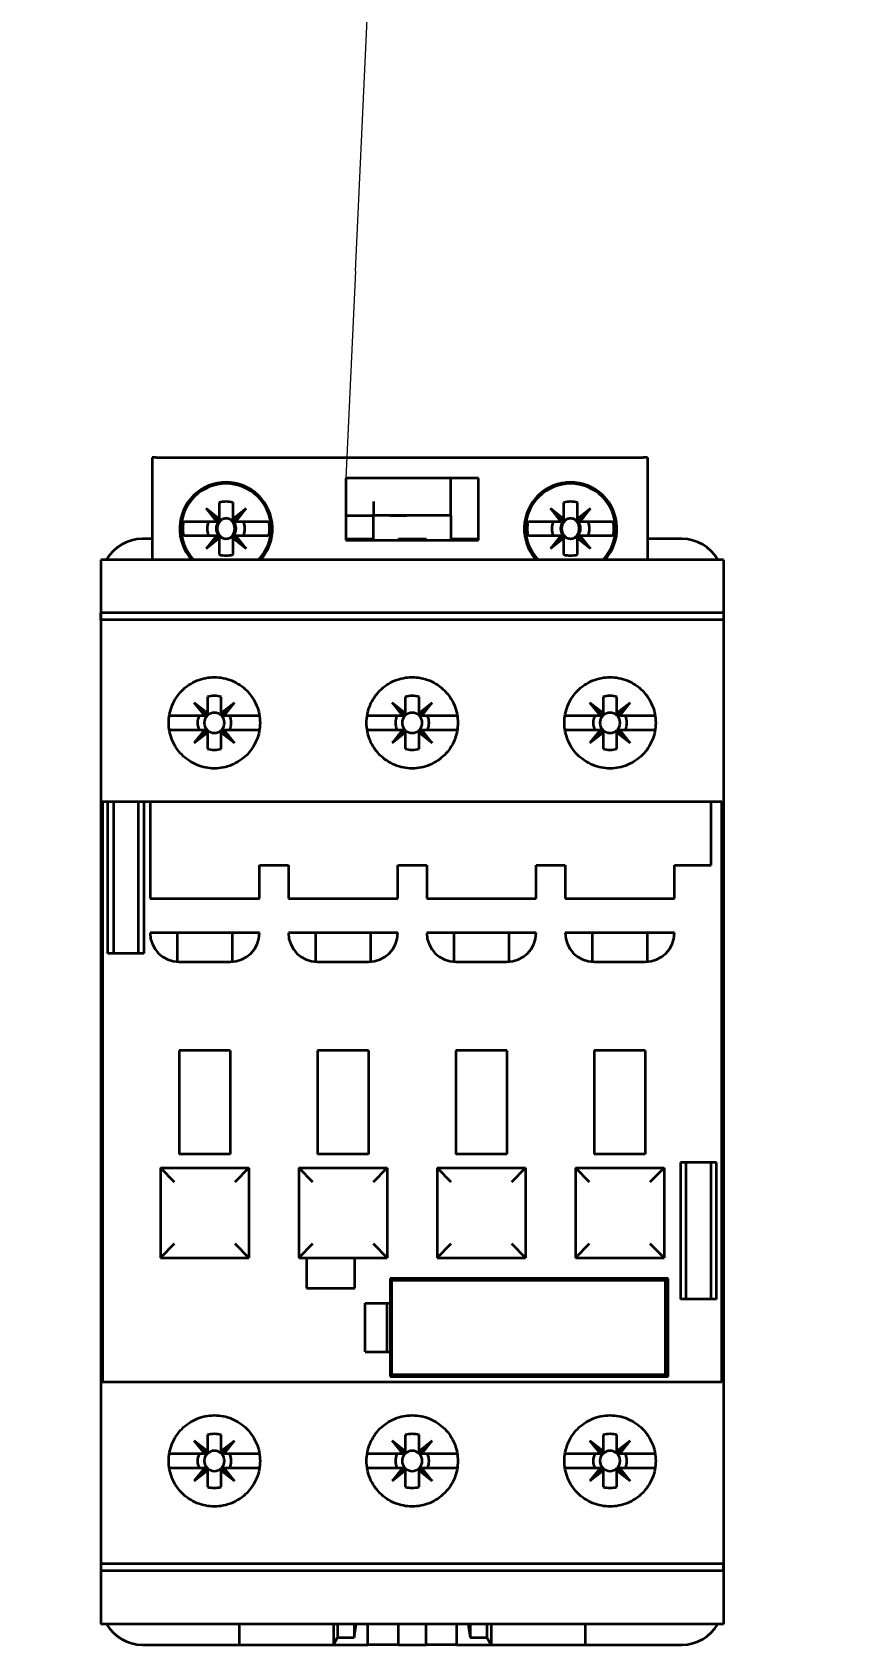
# Model space of a CAD drawing. Header units: millimetres. Extents: x 184 to 2238, y 135 to 1711.
# Drawn here: x 2029.2 to 2088.9, y 863 to 979.7 of the extents above; entities that cross this region are included whole.
import ezdxf

# ---------------------------------------------------------------- set-up
doc = ezdxf.new("R2010")
doc.units = ezdxf.units.MM
doc.header["$LTSCALE"] = 6
doc.layers.add('Видимый контур (ГОСТ)', color=7, linetype='Continuous', lineweight=35)
doc.layers.add('Обозначение (ГОСТ)', color=7, linetype='Continuous', lineweight=18)
doc.styles.add('Увеличенный текст (ГОСТ)', font='GOST_Common Italic.ttf')

# ---------------------------------------------------------------- blocks, each defined once
blk = doc.blocks.new('Номера позиций8')
at = {"layer": 'Обозначение (ГОСТ)'}
for q in [(342.651, 150.243), (342.159, 139.746)]:
    blk.add_line((342.276, 142.244), q, dxfattribs=at)
at = {"layer": 'Обозначение (ГОСТ)', "insert": (342.885, 155.243), "char_height": 4, "attachment_point": 5, "style": 'Увеличенный текст (ГОСТ)'}
blk.add_mtext('3KM', dxfattribs=at)

msp = doc.modelspace()

# ---------------------------------------------------------------- linework, layer by layer
at = {"layer": 'Видимый контур (ГОСТ)'}
for p, q in [((2038.192, 948.921), (2037.892, 948.921)), ((2037.892, 948.921), (2037.892, 941.521)), ((2038.192, 948.921), (2073.392, 948.921)), ((2073.692, 948.921), (2073.392, 948.921)), ((2073.692, 948.921), (2073.692, 941.521)), ((2051.892, 947.421), (2051.892, 942.921)), ((2061.492, 947.421), (2051.892, 947.421)), ((2059.492, 945.721), (2059.492, 947.421)), ((2061.492, 942.921), (2061.492, 947.421)), ((2042.742, 944.467), (2041.792, 945.221)), ((2042.742, 944.271), (2041.792, 945.221)), ((2041.792, 945.221), (2042.546, 944.271)), ((2042.742, 945.655), (2042.742, 944.467)), ((2043.742, 944.467), (2043.742, 945.655)), ((2043.742, 944.271), (2044.692, 945.221)), ((2044.692, 945.221), (2043.742, 944.467)), ((2043.939, 944.271), (2044.692, 945.221)), ((2053.892, 945.721), (2053.892, 944.721)), ((2059.492, 944.721), (2059.492, 945.721)), ((2067.642, 944.467), (2066.692, 945.221)), ((2067.642, 944.271), (2066.692, 945.221)), ((2066.692, 945.221), (2067.446, 944.271)), ((2067.642, 945.655), (2067.642, 944.467)), ((2068.642, 944.467), (2068.642, 945.655)), ((2068.642, 944.271), (2069.592, 945.221)), ((2069.592, 945.221), (2068.642, 944.467)), ((2068.839, 944.271), (2069.592, 945.221)), ((2040.439, 944.271), (2040.236, 944.271)), ((2042.546, 944.271), (2040.439, 944.271)), ((2042.742, 944.271), (2042.546, 944.271)), ((2042.742, 944.467), (2042.742, 944.271)), ((2043.742, 944.271), (2043.742, 944.467)), ((2043.939, 944.271), (2043.742, 944.271)), ((2046.046, 944.271), (2043.939, 944.271)), ((2046.248, 944.271), (2046.046, 944.271)), ((2051.892, 944.721), (2053.892, 944.721)), ((2053.892, 942.921), (2053.892, 944.721)), ((2059.492, 944.721), (2053.892, 944.721)), ((2059.492, 944.721), (2059.492, 942.921)), ((2065.339, 944.271), (2065.136, 944.271)), ((2067.446, 944.271), (2065.339, 944.271)), ((2067.642, 944.271), (2067.446, 944.271)), ((2067.642, 944.467), (2067.642, 944.271)), ((2068.642, 944.271), (2068.642, 944.467)), ((2068.839, 944.271), (2068.642, 944.271)), ((2070.946, 944.271), (2068.839, 944.271)), ((2071.148, 944.271), (2070.946, 944.271)), ((2037.892, 943.021), (2037.195, 943.021)), ((2040.236, 943.271), (2040.439, 943.271)), ((2040.439, 943.271), (2042.546, 943.271)), ((2042.742, 943.271), (2041.792, 942.321)), ((2042.546, 943.271), (2041.792, 942.321)), ((2041.792, 942.321), (2042.742, 943.074)), ((2042.546, 943.271), (2042.742, 943.271)), ((2042.742, 943.271), (2042.742, 943.074)), ((2042.742, 943.074), (2042.742, 941.886)), ((2043.742, 943.271), (2044.692, 942.321)), ((2043.742, 943.074), (2043.742, 943.271)), ((2043.742, 943.271), (2043.939, 943.271)), ((2043.742, 943.074), (2044.692, 942.321)), ((2043.742, 941.886), (2043.742, 943.074)), ((2044.692, 942.321), (2043.939, 943.271)), ((2043.939, 943.271), (2046.046, 943.271)), ((2046.046, 943.271), (2046.248, 943.271)), ((2051.892, 943.021), (2053.495, 943.021)), ((2051.892, 942.921), (2061.492, 942.921)), ((2053.495, 942.921), (2053.495, 943.021)), ((2053.495, 943.021), (2053.892, 943.021)), ((2055.695, 942.921), (2055.695, 943.021)), ((2055.695, 943.021), (2057.695, 943.021)), ((2057.695, 942.921), (2057.695, 943.021)), ((2059.492, 943.021), (2059.895, 943.021)), ((2059.895, 943.021), (2061.492, 943.021)), ((2059.895, 943.021), (2059.895, 942.921)), ((2065.136, 943.271), (2065.339, 943.271)), ((2065.339, 943.271), (2067.446, 943.271)), ((2067.642, 943.271), (2066.692, 942.321)), ((2067.446, 943.271), (2066.692, 942.321)), ((2066.692, 942.321), (2067.642, 943.074)), ((2067.446, 943.271), (2067.642, 943.271)), ((2067.642, 943.271), (2067.642, 943.074)), ((2067.642, 943.074), (2067.642, 941.886)), ((2068.642, 943.271), (2069.592, 942.321)), ((2068.642, 943.074), (2068.642, 943.271)), ((2068.642, 943.271), (2068.839, 943.271)), ((2068.642, 943.074), (2069.592, 942.321)), ((2068.642, 941.886), (2068.642, 943.074)), ((2069.592, 942.321), (2068.839, 943.271)), ((2068.839, 943.271), (2070.946, 943.271)), ((2070.946, 943.271), (2071.148, 943.271)), ((2076.195, 943.021), (2073.692, 943.021)), ((2034.427, 941.521), (2034.195, 941.521)), ((2034.195, 941.521), (2034.195, 864.521)), ((2078.964, 941.521), (2034.427, 941.521)), ((2079.195, 941.521), (2078.964, 941.521)), ((2079.195, 941.521), (2079.195, 864.521)), ((2034.427, 937.671), (2034.195, 937.671)), ((2034.195, 937.171), (2034.195, 937.671)), ((2034.427, 937.171), (2034.195, 937.171)), ((2078.964, 937.671), (2034.427, 937.671)), ((2078.964, 937.171), (2034.427, 937.171)), ((2079.195, 937.671), (2078.964, 937.671)), ((2079.195, 937.171), (2078.964, 937.171)), ((2079.195, 937.671), (2079.195, 937.171)), ((2041.895, 930.417), (2040.945, 931.171)), ((2041.895, 930.221), (2040.945, 931.171)), ((2040.945, 931.171), (2041.699, 930.221)), ((2041.895, 931.605), (2041.895, 930.417)), ((2042.895, 930.417), (2042.895, 931.605)), ((2042.895, 930.221), (2043.845, 931.171)), ((2043.845, 931.171), (2042.895, 930.417)), ((2043.092, 930.221), (2043.845, 931.171)), ((2056.195, 930.417), (2055.245, 931.171)), ((2056.195, 930.221), (2055.245, 931.171)), ((2055.245, 931.171), (2055.999, 930.221)), ((2056.195, 931.605), (2056.195, 930.417)), ((2057.195, 930.417), (2057.195, 931.605)), ((2057.195, 930.221), (2058.145, 931.171)), ((2058.145, 931.171), (2057.195, 930.417)), ((2057.392, 930.221), (2058.145, 931.171)), ((2070.495, 930.417), (2069.545, 931.171)), ((2070.495, 930.221), (2069.545, 931.171)), ((2069.545, 931.171), (2070.299, 930.221)), ((2070.495, 931.605), (2070.495, 930.417)), ((2071.495, 930.417), (2071.495, 931.605)), ((2071.495, 930.221), (2072.445, 931.171)), ((2072.445, 931.171), (2071.495, 930.417)), ((2071.692, 930.221), (2072.445, 931.171)), ((2039.133, 930.221), (2039.217, 930.221)), ((2039.52, 930.221), (2039.217, 930.221)), ((2041.699, 930.221), (2039.52, 930.221)), ((2041.895, 930.221), (2041.699, 930.221)), ((2041.895, 930.417), (2041.895, 930.221)), ((2042.895, 930.221), (2042.895, 930.417)), ((2043.092, 930.221), (2042.895, 930.221)), ((2045.271, 930.221), (2043.092, 930.221)), ((2045.574, 930.221), (2045.271, 930.221)), ((2045.574, 930.221), (2045.657, 930.221)), ((2053.433, 930.221), (2053.517, 930.221)), ((2053.82, 930.221), (2053.517, 930.221)), ((2055.999, 930.221), (2053.82, 930.221)), ((2056.195, 930.221), (2055.999, 930.221)), ((2056.195, 930.417), (2056.195, 930.221)), ((2057.195, 930.221), (2057.195, 930.417)), ((2057.392, 930.221), (2057.195, 930.221)), ((2059.571, 930.221), (2057.392, 930.221)), ((2059.874, 930.221), (2059.571, 930.221)), ((2059.874, 930.221), (2059.957, 930.221)), ((2067.733, 930.221), (2067.817, 930.221)), ((2068.12, 930.221), (2067.817, 930.221)), ((2070.299, 930.221), (2068.12, 930.221)), ((2070.495, 930.221), (2070.299, 930.221)), ((2070.495, 930.417), (2070.495, 930.221)), ((2071.495, 930.221), (2071.495, 930.417)), ((2071.692, 930.221), (2071.495, 930.221)), ((2073.871, 930.221), (2071.692, 930.221)), ((2074.174, 930.221), (2073.871, 930.221)), ((2074.174, 930.221), (2074.257, 930.221)), ((2039.217, 929.221), (2039.133, 929.221)), ((2039.217, 929.221), (2039.52, 929.221)), ((2039.52, 929.221), (2041.699, 929.221)), ((2041.895, 929.221), (2040.945, 928.271)), ((2041.699, 929.221), (2040.945, 928.271)), ((2040.945, 928.271), (2041.895, 929.024)), ((2041.699, 929.221), (2041.895, 929.221)), ((2041.895, 929.221), (2041.895, 929.024)), ((2041.895, 929.024), (2041.895, 927.836)), ((2042.895, 929.221), (2043.092, 929.221)), ((2042.895, 929.024), (2042.895, 929.221)), ((2042.895, 929.221), (2043.845, 928.271)), ((2042.895, 927.836), (2042.895, 929.024)), ((2042.895, 929.024), (2043.845, 928.271)), ((2043.092, 929.221), (2045.271, 929.221)), ((2043.845, 928.271), (2043.092, 929.221)), ((2045.271, 929.221), (2045.574, 929.221)), ((2045.657, 929.221), (2045.574, 929.221)), ((2053.517, 929.221), (2053.433, 929.221)), ((2053.517, 929.221), (2053.82, 929.221)), ((2053.82, 929.221), (2055.999, 929.221)), ((2056.195, 929.221), (2055.245, 928.271)), ((2055.999, 929.221), (2055.245, 928.271)), ((2055.245, 928.271), (2056.195, 929.024)), ((2055.999, 929.221), (2056.195, 929.221)), ((2056.195, 929.221), (2056.195, 929.024)), ((2056.195, 929.024), (2056.195, 927.836)), ((2057.195, 929.221), (2057.392, 929.221)), ((2057.195, 929.024), (2057.195, 929.221)), ((2057.195, 929.221), (2058.145, 928.271)), ((2057.195, 927.836), (2057.195, 929.024)), ((2057.195, 929.024), (2058.145, 928.271)), ((2057.392, 929.221), (2059.571, 929.221)), ((2058.145, 928.271), (2057.392, 929.221)), ((2059.571, 929.221), (2059.874, 929.221)), ((2059.957, 929.221), (2059.874, 929.221)), ((2067.817, 929.221), (2067.733, 929.221)), ((2067.817, 929.221), (2068.12, 929.221)), ((2068.12, 929.221), (2070.299, 929.221)), ((2070.495, 929.221), (2069.545, 928.271)), ((2070.299, 929.221), (2069.545, 928.271)), ((2069.545, 928.271), (2070.495, 929.024)), ((2070.299, 929.221), (2070.495, 929.221)), ((2070.495, 929.221), (2070.495, 929.024)), ((2070.495, 929.024), (2070.495, 927.836)), ((2071.495, 929.221), (2071.692, 929.221)), ((2071.495, 929.024), (2071.495, 929.221)), ((2071.495, 929.221), (2072.445, 928.271)), ((2071.495, 927.836), (2071.495, 929.024)), ((2071.495, 929.024), (2072.445, 928.271)), ((2071.692, 929.221), (2073.871, 929.221)), ((2072.445, 928.271), (2071.692, 929.221)), ((2073.871, 929.221), (2074.174, 929.221)), ((2074.257, 929.221), (2074.174, 929.221)), ((2034.316, 924.021), (2034.427, 924.021)), ((2034.316, 924.021), (2034.316, 882.021)), ((2034.427, 924.021), (2078.964, 924.021)), ((2034.695, 913.021), (2034.695, 924.021)), ((2035.095, 924.021), (2035.095, 913.021)), ((2036.895, 924.021), (2036.895, 913.021)), ((2037.296, 924.021), (2037.296, 913.021)), ((2037.745, 924.021), (2037.745, 917.021)), ((2078.295, 919.421), (2078.295, 924.021)), ((2078.964, 924.021), (2079.074, 924.021)), ((2079.074, 882.021), (2079.074, 924.021)), ((2045.645, 919.421), (2047.745, 919.421)), ((2045.645, 917.021), (2045.645, 919.421)), ((2047.745, 919.421), (2047.745, 917.021)), ((2055.645, 919.421), (2057.745, 919.421)), ((2055.645, 917.021), (2055.645, 919.421)), ((2057.745, 919.421), (2057.745, 917.021)), ((2065.645, 919.421), (2067.745, 919.421)), ((2065.645, 917.021), (2065.645, 919.421)), ((2067.745, 919.421), (2067.745, 917.021)), ((2075.645, 919.421), (2078.295, 919.421)), ((2075.645, 917.021), (2075.645, 919.421)), ((2037.745, 917.021), (2045.645, 917.021)), ((2047.745, 917.021), (2055.645, 917.021)), ((2057.745, 917.021), (2065.645, 917.021)), ((2067.745, 917.021), (2075.645, 917.021)), ((2045.645, 914.521), (2037.745, 914.521)), ((2039.695, 914.521), (2039.695, 912.426)), ((2043.695, 912.426), (2043.695, 914.521)), ((2055.645, 914.521), (2047.745, 914.521)), ((2049.695, 914.521), (2049.695, 912.426)), ((2053.695, 912.426), (2053.695, 914.521)), ((2065.645, 914.521), (2057.745, 914.521)), ((2059.695, 914.521), (2059.695, 912.426)), ((2063.695, 912.426), (2063.695, 914.521)), ((2075.645, 914.521), (2067.745, 914.521)), ((2069.695, 914.521), (2069.695, 912.426)), ((2073.695, 912.426), (2073.695, 914.521)), ((2037.296, 913.021), (2034.695, 913.021)), ((2039.845, 912.421), (2043.545, 912.421)), ((2049.845, 912.421), (2053.545, 912.421)), ((2059.845, 912.421), (2063.545, 912.421)), ((2069.845, 912.421), (2073.545, 912.421)), ((2043.545, 906.021), (2039.845, 906.021)), ((2039.845, 906.021), (2039.845, 898.521)), ((2043.545, 906.021), (2043.545, 898.521)), ((2053.545, 906.021), (2049.845, 906.021)), ((2049.845, 906.021), (2049.845, 898.521)), ((2053.545, 906.021), (2053.545, 898.521)), ((2063.545, 906.021), (2059.845, 906.021)), ((2059.845, 906.021), (2059.845, 898.521)), ((2063.545, 906.021), (2063.545, 898.521)), ((2073.545, 906.021), (2069.845, 906.021)), ((2069.845, 906.021), (2069.845, 898.521)), ((2073.545, 906.021), (2073.545, 898.521)), ((2043.545, 898.521), (2039.845, 898.521)), ((2053.545, 898.521), (2049.845, 898.521)), ((2063.545, 898.521), (2059.845, 898.521)), ((2073.545, 898.521), (2069.845, 898.521)), ((2038.495, 897.521), (2044.895, 897.521)), ((2038.495, 897.521), (2039.495, 896.521)), ((2038.495, 897.521), (2038.495, 891.021)), ((2043.895, 896.521), (2044.895, 897.521)), ((2044.895, 897.521), (2044.895, 891.021)), ((2048.495, 897.521), (2049.495, 896.521)), ((2048.495, 897.521), (2048.495, 891.021)), ((2048.495, 897.521), (2054.895, 897.521)), ((2053.895, 896.521), (2054.895, 897.521)), ((2054.895, 897.521), (2054.895, 891.021)), ((2058.495, 897.521), (2059.495, 896.521)), ((2058.495, 897.521), (2058.495, 891.021)), ((2058.495, 897.521), (2064.895, 897.521)), ((2063.895, 896.521), (2064.895, 897.521)), ((2064.895, 897.521), (2064.895, 891.021)), ((2068.495, 897.521), (2069.495, 896.521)), ((2068.495, 897.521), (2068.495, 891.021)), ((2068.495, 897.521), (2074.895, 897.521)), ((2073.895, 896.521), (2074.895, 897.521)), ((2074.895, 897.521), (2074.895, 891.021)), ((2076.095, 897.921), (2076.095, 888.021)), ((2078.696, 897.921), (2076.095, 897.921)), ((2076.495, 888.021), (2076.495, 897.921)), ((2078.295, 888.021), (2078.295, 897.921)), ((2078.696, 888.021), (2078.696, 897.921)), ((2039.495, 892.021), (2038.495, 891.021)), ((2044.895, 891.021), (2043.895, 892.021)), ((2049.495, 892.021), (2048.495, 891.021)), ((2054.895, 891.021), (2053.895, 892.021)), ((2059.495, 892.021), (2058.495, 891.021)), ((2064.895, 891.021), (2063.895, 892.021)), ((2069.495, 892.021), (2068.495, 891.021)), ((2074.895, 891.021), (2073.895, 892.021)), ((2038.495, 891.021), (2044.895, 891.021)), ((2048.495, 891.021), (2054.895, 891.021)), ((2049.045, 891.021), (2049.045, 888.821)), ((2052.545, 888.821), (2052.545, 891.021)), ((2058.495, 891.021), (2064.895, 891.021)), ((2068.495, 891.021), (2074.895, 891.021)), ((2055.095, 889.521), (2055.095, 887.721)), ((2075.195, 889.521), (2055.095, 889.521)), ((2055.145, 889.421), (2055.095, 889.371)), ((2055.195, 889.471), (2055.145, 889.421)), ((2055.195, 889.371), (2055.145, 889.421)), ((2074.995, 889.471), (2055.195, 889.471)), ((2074.995, 889.371), (2055.195, 889.371)), ((2055.195, 889.371), (2055.195, 882.571)), ((2075.045, 889.421), (2074.995, 889.471)), ((2074.995, 889.371), (2075.045, 889.421)), ((2074.995, 882.571), (2074.995, 889.371)), ((2075.095, 889.371), (2075.045, 889.421)), ((2075.095, 882.571), (2075.095, 889.371)), ((2075.195, 882.421), (2075.195, 889.521)), ((2049.045, 888.821), (2052.545, 888.821)), ((2078.696, 888.021), (2076.095, 888.021)), ((2053.295, 884.221), (2053.295, 887.721)), ((2053.295, 887.721), (2055.095, 887.721)), ((2054.895, 884.221), (2054.895, 887.721)), ((2055.095, 887.721), (2055.095, 884.221)), ((2053.295, 884.221), (2055.095, 884.221)), ((2055.095, 884.221), (2055.095, 882.421)), ((2034.427, 882.021), (2034.316, 882.021)), ((2078.964, 882.021), (2034.427, 882.021)), ((2055.095, 882.571), (2055.145, 882.521)), ((2055.095, 882.421), (2075.195, 882.421)), ((2055.195, 882.571), (2055.145, 882.521)), ((2055.145, 882.521), (2055.195, 882.471)), ((2055.195, 882.571), (2074.995, 882.571)), ((2055.195, 882.471), (2074.995, 882.471)), ((2074.995, 882.571), (2075.045, 882.521)), ((2074.995, 882.471), (2075.045, 882.521)), ((2075.045, 882.521), (2075.095, 882.571)), ((2079.074, 882.021), (2078.964, 882.021)), ((2041.895, 877.017), (2040.945, 877.771)), ((2041.895, 876.821), (2040.945, 877.771)), ((2040.945, 877.771), (2041.699, 876.821)), ((2041.895, 878.205), (2041.895, 877.017)), ((2042.895, 877.017), (2042.895, 878.205)), ((2042.895, 876.821), (2043.845, 877.771)), ((2043.845, 877.771), (2042.895, 877.017)), ((2043.092, 876.821), (2043.845, 877.771)), ((2056.195, 877.017), (2055.245, 877.771)), ((2056.195, 876.821), (2055.245, 877.771)), ((2055.245, 877.771), (2055.999, 876.821)), ((2056.195, 878.205), (2056.195, 877.017)), ((2057.195, 877.017), (2057.195, 878.205)), ((2057.195, 876.821), (2058.145, 877.771)), ((2058.145, 877.771), (2057.195, 877.017)), ((2057.392, 876.821), (2058.145, 877.771)), ((2070.495, 877.017), (2069.545, 877.771)), ((2070.495, 876.821), (2069.545, 877.771)), ((2069.545, 877.771), (2070.299, 876.821)), ((2070.495, 878.205), (2070.495, 877.017)), ((2071.495, 877.017), (2071.495, 878.205)), ((2071.495, 876.821), (2072.445, 877.771)), ((2072.445, 877.771), (2071.495, 877.017)), ((2071.692, 876.821), (2072.445, 877.771)), ((2039.133, 876.821), (2039.217, 876.821)), ((2039.52, 876.821), (2039.217, 876.821)), ((2041.699, 876.821), (2039.52, 876.821)), ((2041.895, 876.821), (2041.699, 876.821)), ((2041.895, 877.017), (2041.895, 876.821)), ((2042.895, 876.821), (2042.895, 877.017)), ((2043.092, 876.821), (2042.895, 876.821)), ((2045.271, 876.821), (2043.092, 876.821)), ((2045.574, 876.821), (2045.271, 876.821)), ((2045.574, 876.821), (2045.657, 876.821)), ((2053.433, 876.821), (2053.517, 876.821)), ((2053.82, 876.821), (2053.517, 876.821)), ((2055.999, 876.821), (2053.82, 876.821)), ((2056.195, 876.821), (2055.999, 876.821)), ((2056.195, 877.017), (2056.195, 876.821)), ((2057.195, 876.821), (2057.195, 877.017)), ((2057.392, 876.821), (2057.195, 876.821)), ((2059.571, 876.821), (2057.392, 876.821)), ((2059.874, 876.821), (2059.571, 876.821)), ((2059.874, 876.821), (2059.957, 876.821)), ((2067.733, 876.821), (2067.817, 876.821)), ((2068.12, 876.821), (2067.817, 876.821)), ((2070.299, 876.821), (2068.12, 876.821)), ((2070.495, 876.821), (2070.299, 876.821)), ((2070.495, 877.017), (2070.495, 876.821)), ((2071.495, 876.821), (2071.495, 877.017)), ((2071.692, 876.821), (2071.495, 876.821)), ((2073.871, 876.821), (2071.692, 876.821)), ((2074.174, 876.821), (2073.871, 876.821)), ((2074.174, 876.821), (2074.257, 876.821)), ((2039.217, 875.821), (2039.133, 875.821)), ((2039.217, 875.821), (2039.52, 875.821)), ((2039.52, 875.821), (2041.699, 875.821)), ((2041.895, 875.821), (2040.945, 874.871)), ((2041.699, 875.821), (2040.945, 874.871)), ((2040.945, 874.871), (2041.895, 875.624)), ((2041.699, 875.821), (2041.895, 875.821)), ((2041.895, 875.821), (2041.895, 875.624)), ((2041.895, 875.624), (2041.895, 874.436)), ((2042.895, 875.821), (2043.092, 875.821)), ((2042.895, 875.624), (2042.895, 875.821)), ((2042.895, 875.821), (2043.845, 874.871)), ((2042.895, 874.436), (2042.895, 875.624)), ((2042.895, 875.624), (2043.845, 874.871)), ((2043.092, 875.821), (2045.271, 875.821)), ((2043.845, 874.871), (2043.092, 875.821)), ((2045.271, 875.821), (2045.574, 875.821)), ((2045.657, 875.821), (2045.574, 875.821)), ((2053.517, 875.821), (2053.433, 875.821)), ((2053.517, 875.821), (2053.82, 875.821)), ((2053.82, 875.821), (2055.999, 875.821)), ((2056.195, 875.821), (2055.245, 874.871)), ((2055.999, 875.821), (2055.245, 874.871)), ((2055.245, 874.871), (2056.195, 875.624)), ((2055.999, 875.821), (2056.195, 875.821)), ((2056.195, 875.821), (2056.195, 875.624)), ((2056.195, 875.624), (2056.195, 874.436)), ((2057.195, 875.821), (2057.392, 875.821)), ((2057.195, 875.624), (2057.195, 875.821)), ((2057.195, 875.821), (2058.145, 874.871)), ((2057.195, 874.436), (2057.195, 875.624)), ((2057.195, 875.624), (2058.145, 874.871)), ((2057.392, 875.821), (2059.571, 875.821)), ((2058.145, 874.871), (2057.392, 875.821)), ((2059.571, 875.821), (2059.874, 875.821)), ((2059.957, 875.821), (2059.874, 875.821)), ((2067.817, 875.821), (2067.733, 875.821)), ((2067.817, 875.821), (2068.12, 875.821)), ((2068.12, 875.821), (2070.299, 875.821)), ((2070.495, 875.821), (2069.545, 874.871)), ((2070.299, 875.821), (2069.545, 874.871)), ((2069.545, 874.871), (2070.495, 875.624)), ((2070.299, 875.821), (2070.495, 875.821)), ((2070.495, 875.821), (2070.495, 875.624)), ((2070.495, 875.624), (2070.495, 874.436)), ((2071.495, 875.821), (2071.692, 875.821)), ((2071.495, 875.624), (2071.495, 875.821)), ((2071.495, 875.821), (2072.445, 874.871)), ((2071.495, 874.436), (2071.495, 875.624)), ((2071.495, 875.624), (2072.445, 874.871)), ((2071.692, 875.821), (2073.871, 875.821)), ((2072.445, 874.871), (2071.692, 875.821)), ((2073.871, 875.821), (2074.174, 875.821)), ((2074.257, 875.821), (2074.174, 875.821)), ((2034.427, 868.871), (2034.195, 868.871)), ((2034.195, 868.871), (2034.195, 868.371)), ((2034.427, 868.371), (2034.195, 868.371)), ((2078.964, 868.871), (2034.427, 868.871)), ((2078.964, 868.371), (2034.427, 868.371)), ((2079.195, 868.871), (2078.964, 868.871)), ((2079.195, 868.371), (2078.964, 868.371)), ((2079.195, 868.371), (2079.195, 868.871)), ((2034.427, 864.521), (2034.195, 864.521)), ((2078.964, 864.521), (2034.427, 864.521)), ((2044.195, 864.521), (2044.195, 863.021)), ((2050.995, 864.521), (2050.995, 863.021)), ((2051.295, 864.521), (2051.295, 863.54)), ((2052.495, 864.521), (2052.495, 863.54)), ((2052.495, 863.54), (2052.647, 864.521)), ((2053.495, 863.021), (2053.495, 864.521)), ((2055.695, 863.021), (2055.695, 864.521)), ((2057.695, 863.021), (2057.695, 864.521)), ((2059.895, 864.521), (2059.895, 863.021)), ((2060.744, 864.521), (2060.895, 863.54)), ((2060.895, 864.521), (2060.895, 863.54)), ((2062.095, 864.521), (2062.095, 863.54)), ((2062.395, 864.521), (2062.395, 863.021)), ((2069.195, 864.521), (2069.195, 863.021)), ((2079.195, 864.521), (2078.964, 864.521)), ((2050.995, 863.021), (2051.295, 863.54)), ((2051.295, 863.54), (2052.495, 863.54)), ((2060.895, 863.54), (2062.095, 863.54)), ((2062.095, 863.54), (2062.395, 863.021)), ((2037.195, 863.021), (2044.195, 863.021)), ((2044.195, 863.021), (2050.995, 863.021)), ((2050.995, 863.021), (2053.495, 863.021)), ((2055.695, 863.021), (2053.495, 863.021)), ((2055.695, 863.021), (2057.695, 863.021)), ((2059.895, 863.021), (2057.695, 863.021)), ((2059.895, 863.021), (2062.395, 863.021)), ((2062.395, 863.021), (2069.195, 863.021)), ((2069.195, 863.021), (2076.195, 863.021))]:
    msp.add_line(p, q, dxfattribs=at)
for centre, radius, start, end in [((2043.242, 943.771), 3.35, 317.80609, 222.19391), ((2043.242, 943.771), 3.25, 316.18694, 223.81306), ((2068.142, 943.771), 3.35, 317.80609, 222.19391), ((2068.142, 943.771), 3.25, 316.18694, 223.81306), ((2043.242, 943.771), 1.95, 75.14283, 104.85717), ((2068.142, 943.771), 1.95, 75.14283, 104.85717), ((2043.242, 943.771), 3.136, 170.82646, 189.17354), ((2043.242, 943.771), 1.365, 158.50776, 201.49224), ((2043.242, 943.771), 0.723, 136.25347, 223.74653), ((2043.242, 943.771), 0.723, 113.69389, 133.74653), ((2043.242, 943.771), 0.723, 46.25347, 66.30611), ((2043.242, 943.771), 0.723, 316.25347, 43.74653), ((2043.242, 943.771), 1.365, 338.50776, 21.49224), ((2043.242, 943.771), 3.136, 350.82646, 9.17354), ((2068.142, 943.771), 3.136, 170.82646, 189.17354), ((2068.142, 943.771), 1.365, 158.50776, 201.49224), ((2068.142, 943.771), 0.723, 136.25347, 223.74653), ((2068.142, 943.771), 0.723, 113.69389, 133.74653), ((2068.142, 943.771), 0.723, 46.25347, 66.30611), ((2068.142, 943.771), 0.723, 316.25347, 43.74653), ((2068.142, 943.771), 1.365, 338.50776, 21.49224), ((2068.142, 943.771), 3.136, 350.82646, 9.17354), ((2037.195, 940.021), 3, 90, 150), ((2043.242, 943.771), 0.723, 226.25347, 246.30611), ((2043.242, 943.771), 0.723, 293.69389, 313.74653), ((2068.142, 943.771), 0.723, 226.25347, 246.30611), ((2068.142, 943.771), 0.723, 293.69389, 313.74653), ((2076.195, 940.021), 3, 30, 90), ((2043.242, 943.771), 1.95, 255.14283, 284.85717), ((2068.142, 943.771), 1.95, 255.14283, 284.85717), ((2042.395, 929.721), 1.95, 75.14283, 104.85717), ((2056.695, 929.721), 1.95, 75.14283, 104.85717), ((2070.995, 929.721), 1.95, 75.14283, 104.85717), ((2042.395, 929.721), 1.218, 155.77168, 204.22832), ((2042.395, 929.721), 0.731, 136.81904, 223.18096), ((2042.395, 929.721), 0.731, 46.81904, 133.18096), ((2042.395, 929.721), 0.731, 316.81904, 43.18096), ((2042.395, 929.721), 1.218, 335.77168, 24.22832), ((2056.695, 929.721), 1.218, 155.77168, 204.22832), ((2056.695, 929.721), 0.731, 136.81904, 223.18096), ((2056.695, 929.721), 0.731, 46.81904, 133.18096), ((2056.695, 929.721), 0.731, 316.81904, 43.18096), ((2056.695, 929.721), 1.218, 335.77168, 24.22832), ((2070.995, 929.721), 1.218, 155.77168, 204.22832), ((2070.995, 929.721), 0.731, 136.81904, 223.18096), ((2070.995, 929.721), 0.731, 46.81904, 133.18096), ((2070.995, 929.721), 0.731, 316.81904, 43.18096), ((2070.995, 929.721), 1.218, 335.77168, 24.22832), ((2042.395, 929.721), 0.731, 226.81904, 313.18096), ((2056.695, 929.721), 0.731, 226.81904, 313.18096), ((2070.995, 929.721), 0.731, 226.81904, 313.18096), ((2042.395, 929.721), 1.95, 255.14283, 284.85717), ((2056.695, 929.721), 1.95, 255.14283, 284.85717), ((2070.995, 929.721), 1.95, 255.14283, 284.85717), ((2039.845, 914.521), 2.1, 180, 270), ((2043.545, 914.521), 2.1, 270, 0), ((2049.845, 914.521), 2.1, 180, 270), ((2053.545, 914.521), 2.1, 270, 0), ((2059.845, 914.521), 2.1, 180, 270), ((2063.545, 914.521), 2.1, 270, 0), ((2069.845, 914.521), 2.1, 180, 270), ((2073.545, 914.521), 2.1, 270, 0), ((2042.395, 876.321), 1.95, 75.14283, 104.85717), ((2056.695, 876.321), 1.95, 75.14283, 104.85717), ((2070.995, 876.321), 1.95, 75.14283, 104.85717), ((2042.395, 876.321), 1.218, 155.77168, 204.22832), ((2042.395, 876.321), 0.731, 136.81904, 223.18096), ((2042.395, 876.321), 0.731, 46.81904, 133.18096), ((2042.395, 876.321), 0.731, 316.81904, 43.18096), ((2042.395, 876.321), 1.218, 335.77168, 24.22832), ((2056.695, 876.321), 1.218, 155.77168, 204.22832), ((2056.695, 876.321), 0.731, 136.81904, 223.18096), ((2056.695, 876.321), 0.731, 46.81904, 133.18096), ((2056.695, 876.321), 0.731, 316.81904, 43.18096), ((2056.695, 876.321), 1.218, 335.77168, 24.22832), ((2070.995, 876.321), 1.218, 155.77168, 204.22832), ((2070.995, 876.321), 0.731, 136.81904, 223.18096), ((2070.995, 876.321), 0.731, 46.81904, 133.18096), ((2070.995, 876.321), 0.731, 316.81904, 43.18096), ((2070.995, 876.321), 1.218, 335.77168, 24.22832), ((2042.395, 876.321), 0.731, 226.81904, 313.18096), ((2056.695, 876.321), 0.731, 226.81904, 313.18096), ((2070.995, 876.321), 0.731, 226.81904, 313.18096), ((2042.395, 876.321), 1.95, 255.14283, 284.85717), ((2056.695, 876.321), 1.95, 255.14283, 284.85717), ((2070.995, 876.321), 1.95, 255.14283, 284.85717), ((2037.195, 866.021), 3, 210, 270), ((2076.195, 866.021), 3, 270, 330)]:
    msp.add_arc(centre, radius, start, end, dxfattribs=at)
for points, weights in [([(2040.146, 944.271), (2040.192, 944.271), (2040.236, 944.271)], [1.00101087624, 1.00101553603, 1.00080718709]), ([(2046.248, 944.271), (2046.293, 944.271), (2046.338, 944.271)], [1.00080727101, 1.00101560664, 1.00101093353]), ([(2065.046, 944.271), (2065.092, 944.271), (2065.136, 944.271)], [1.00101087626, 1.00101553605, 1.0008071871]), ([(2071.148, 944.271), (2071.193, 944.271), (2071.238, 944.271)], [1.00080727101, 1.00101560664, 1.00101093353]), ([(2040.236, 943.271), (2040.192, 943.271), (2040.146, 943.271)], [1.00080730621, 1.00101563632, 1.00101095766]), ([(2046.338, 943.271), (2046.293, 943.271), (2046.248, 943.271)], [1.00101093116, 1.00101560367, 1.00080726742]), ([(2065.136, 943.271), (2065.092, 943.271), (2065.046, 943.271)], [1.00080730622, 1.00101563633, 1.00101095766]), ([(2071.238, 943.271), (2071.193, 943.271), (2071.148, 943.271)], [1.00101093116, 1.00101560367, 1.00080726742])]:
    msp.add_rational_spline(points, weights, degree=2, dxfattribs=at)
for points, knots in [([(2042.952, 943.109), (2042.884, 943.152), (2042.824, 943.21), (2042.727, 943.34), (2042.685, 943.421), (2042.63, 943.594), (2042.617, 943.686), (2042.617, 943.855), (2042.63, 943.947), (2042.685, 944.12), (2042.727, 944.202), (2042.824, 944.331), (2042.884, 944.389), (2042.952, 944.433)], [0.13401182, 0.13401182, 0.13401182, 0.13401182, 0.15728492, 0.15728492, 0.18271869, 0.18271869, 0.20815246, 0.20815246, 0.23358622, 0.23358622, 0.25901999, 0.25901999, 0.28229309, 0.28229309, 0.28229309, 0.28229309]), ([(2043.533, 944.433), (2043.527, 944.436), (2043.52, 944.439), (2043.428, 944.481), (2043.332, 944.501), (2043.152, 944.501), (2043.057, 944.481), (2042.964, 944.439), (2042.958, 944.436), (2042.952, 944.433)], [-0.351339564, -0.351339564, -0.351339564, -0.351339564, -0.349369217, -0.349369217, -0.322332529, -0.322332529, -0.295295841, -0.295295841, -0.293325493, -0.293325493, -0.293325493, -0.293325493]), ([(2043.533, 943.109), (2043.601, 943.152), (2043.661, 943.21), (2043.758, 943.34), (2043.8, 943.421), (2043.855, 943.594), (2043.868, 943.686), (2043.868, 943.771), (2043.868, 943.855), (2043.855, 943.947), (2043.8, 944.12), (2043.758, 944.202), (2043.661, 944.331), (2043.601, 944.389), (2043.533, 944.433)], [-0.07414063, -0.07414063, -0.07414063, -0.07414063, -0.05086754, -0.05086754, -0.02543377, -0.02543377, 0, 0, 0, 0.02543377, 0.02543377, 0.05086754, 0.05086754, 0.07414063, 0.07414063, 0.07414063, 0.07414063]), ([(2055.072, 944.721), (2055.129, 944.721), (2055.196, 944.721), (2055.389, 944.721), (2055.552, 944.721), (2055.688, 944.721), (2055.824, 944.721), (2055.987, 944.721), (2056.179, 944.721), (2056.247, 944.721), (2056.304, 944.721)], [1.68146216, 1.68146216, 1.68146216, 1.68146216, 1.69838153, 1.69838153, 1.73917525, 1.73917525, 1.73917525, 1.77996897, 1.77996897, 1.79688834, 1.79688834, 1.79688834, 1.79688834]), ([(2067.852, 943.109), (2067.784, 943.152), (2067.724, 943.21), (2067.627, 943.34), (2067.585, 943.421), (2067.53, 943.594), (2067.517, 943.686), (2067.517, 943.855), (2067.53, 943.947), (2067.585, 944.12), (2067.627, 944.202), (2067.724, 944.331), (2067.784, 944.389), (2067.852, 944.433)], [0.13401182, 0.13401182, 0.13401182, 0.13401182, 0.15728492, 0.15728492, 0.18271869, 0.18271869, 0.20815246, 0.20815246, 0.23358622, 0.23358622, 0.25901999, 0.25901999, 0.28229309, 0.28229309, 0.28229309, 0.28229309]), ([(2068.433, 944.433), (2068.427, 944.436), (2068.42, 944.439), (2068.328, 944.481), (2068.232, 944.501), (2068.052, 944.501), (2067.957, 944.481), (2067.864, 944.439), (2067.858, 944.436), (2067.852, 944.433)], [-0.351339564, -0.351339564, -0.351339564, -0.351339564, -0.349369217, -0.349369217, -0.322332529, -0.322332529, -0.295295841, -0.295295841, -0.293325493, -0.293325493, -0.293325493, -0.293325493]), ([(2068.433, 943.109), (2068.501, 943.152), (2068.561, 943.21), (2068.658, 943.34), (2068.7, 943.421), (2068.755, 943.594), (2068.768, 943.686), (2068.768, 943.771), (2068.768, 943.855), (2068.755, 943.947), (2068.7, 944.12), (2068.658, 944.202), (2068.561, 944.331), (2068.501, 944.389), (2068.433, 944.433)], [-0.07414063, -0.07414063, -0.07414063, -0.07414063, -0.05086754, -0.05086754, -0.02543377, -0.02543377, 0, 0, 0, 0.02543377, 0.02543377, 0.05086754, 0.05086754, 0.07414063, 0.07414063, 0.07414063, 0.07414063]), ([(2042.952, 943.109), (2042.958, 943.105), (2042.964, 943.103), (2043.057, 943.06), (2043.152, 943.041), (2043.332, 943.041), (2043.428, 943.06), (2043.52, 943.103), (2043.527, 943.105), (2043.533, 943.109)], [-0.136451212, -0.136451212, -0.136451212, -0.136451212, -0.134480864, -0.134480864, -0.107444176, -0.107444176, -0.080407488, -0.080407488, -0.078437141, -0.078437141, -0.078437141, -0.078437141]), ([(2067.852, 943.109), (2067.858, 943.105), (2067.864, 943.103), (2067.957, 943.06), (2068.052, 943.041), (2068.232, 943.041), (2068.328, 943.06), (2068.42, 943.103), (2068.427, 943.105), (2068.433, 943.109)], [-0.136451212, -0.136451212, -0.136451212, -0.136451212, -0.134480864, -0.134480864, -0.107444176, -0.107444176, -0.080407488, -0.080407488, -0.078437141, -0.078437141, -0.078437141, -0.078437141]), ([(2039.095, 929.721), (2039.095, 929.306), (2039.178, 928.865), (2039.514, 928.054), (2039.766, 927.684), (2040.351, 927.097), (2040.723, 926.842), (2041.537, 926.504), (2041.98, 926.421), (2042.809, 926.421), (2043.251, 926.503), (2044.066, 926.841), (2044.438, 927.096), (2045.023, 927.683), (2045.277, 928.053), (2045.613, 928.865), (2045.695, 929.307), (2045.695, 929.721), (2045.695, 930.135), (2045.613, 930.576), (2045.277, 931.388), (2045.023, 931.759), (2044.438, 932.346), (2044.066, 932.601), (2043.251, 932.938), (2042.809, 933.021), (2041.98, 933.021), (2041.537, 932.938), (2040.723, 932.599), (2040.351, 932.344), (2039.766, 931.757), (2039.514, 931.388), (2039.178, 930.576), (2039.095, 930.135), (2039.095, 929.721)], [-0.9987828, -0.9987828, -0.9987828, -0.9987828, -0.8745032, -0.8745032, -0.7502236, -0.7502236, -0.6245944, -0.6245944, -0.4989651, -0.4989651, -0.3737228, -0.3737228, -0.2484805, -0.2484805, -0.1242402, -0.1242402, 0, 0, 0, 0.1242402, 0.1242402, 0.2484805, 0.2484805, 0.3737228, 0.3737228, 0.4989651, 0.4989651, 0.6245944, 0.6245944, 0.7502236, 0.7502236, 0.8745032, 0.8745032, 0.9987828, 0.9987828, 0.9987828, 0.9987828]), ([(2053.395, 929.721), (2053.395, 929.306), (2053.478, 928.864), (2053.815, 928.051), (2054.069, 927.68), (2054.655, 927.094), (2055.026, 926.84), (2055.839, 926.503), (2056.281, 926.421), (2057.11, 926.421), (2057.552, 926.503), (2058.365, 926.84), (2058.736, 927.094), (2059.322, 927.68), (2059.576, 928.051), (2059.912, 928.864), (2059.995, 929.306), (2059.995, 929.721), (2059.995, 930.135), (2059.912, 930.577), (2059.576, 931.39), (2059.322, 931.761), (2058.736, 932.347), (2058.365, 932.601), (2057.552, 932.938), (2057.11, 933.021), (2056.281, 933.021), (2055.839, 932.938), (2055.026, 932.601), (2054.655, 932.347), (2054.069, 931.761), (2053.815, 931.39), (2053.478, 930.577), (2053.395, 930.135), (2053.395, 929.721)], [0.9945169, 0.9945169, 0.9945169, 0.9945169, 1.1188315, 1.1188315, 1.2431461, 1.2431461, 1.3674607, 1.3674607, 1.4917753, 1.4917753, 1.6160899, 1.6160899, 1.7404045, 1.7404045, 1.8647191, 1.8647191, 1.9890337, 1.9890337, 1.9890337, 2.1133483, 2.1133483, 2.237663, 2.237663, 2.3619776, 2.3619776, 2.4862922, 2.4862922, 2.6106068, 2.6106068, 2.7349214, 2.7349214, 2.859236, 2.859236, 2.9835506, 2.9835506, 2.9835506, 2.9835506]), ([(2067.695, 929.721), (2067.695, 929.307), (2067.778, 928.865), (2068.114, 928.053), (2068.367, 927.683), (2068.953, 927.096), (2069.325, 926.841), (2070.139, 926.503), (2070.581, 926.421), (2071.411, 926.421), (2071.853, 926.504), (2072.668, 926.842), (2073.04, 927.097), (2073.624, 927.684), (2073.877, 928.054), (2074.213, 928.865), (2074.295, 929.306), (2074.295, 929.721), (2074.295, 930.135), (2074.213, 930.576), (2073.877, 931.388), (2073.624, 931.757), (2073.04, 932.344), (2072.668, 932.599), (2071.853, 932.938), (2071.411, 933.021), (2070.581, 933.021), (2070.139, 932.938), (2069.325, 932.601), (2068.953, 932.346), (2068.367, 931.759), (2068.114, 931.388), (2067.778, 930.576), (2067.695, 930.135), (2067.695, 929.721)], [-0.9987828, -0.9987828, -0.9987828, -0.9987828, -0.8745425, -0.8745425, -0.7503023, -0.7503023, -0.62506, -0.62506, -0.4998177, -0.4998177, -0.3741884, -0.3741884, -0.2485592, -0.2485592, -0.1242796, -0.1242796, 0, 0, 0, 0.1242796, 0.1242796, 0.2485592, 0.2485592, 0.3741884, 0.3741884, 0.4998177, 0.4998177, 0.62506, 0.62506, 0.7503023, 0.7503023, 0.8745425, 0.8745425, 0.9987828, 0.9987828, 0.9987828, 0.9987828]), ([(2039.095, 876.321), (2039.095, 875.906), (2039.178, 875.465), (2039.514, 874.654), (2039.766, 874.284), (2040.351, 873.697), (2040.723, 873.442), (2041.537, 873.104), (2041.98, 873.021), (2042.809, 873.021), (2043.251, 873.103), (2044.066, 873.441), (2044.438, 873.696), (2045.023, 874.283), (2045.277, 874.653), (2045.613, 875.465), (2045.695, 875.907), (2045.695, 876.321), (2045.695, 876.735), (2045.613, 877.176), (2045.277, 877.988), (2045.023, 878.359), (2044.438, 878.946), (2044.066, 879.201), (2043.251, 879.538), (2042.809, 879.621), (2041.98, 879.621), (2041.537, 879.538), (2040.723, 879.199), (2040.351, 878.944), (2039.766, 878.357), (2039.514, 877.988), (2039.178, 877.176), (2039.095, 876.735), (2039.095, 876.321)], [-0.9987828, -0.9987828, -0.9987828, -0.9987828, -0.8745032, -0.8745032, -0.7502236, -0.7502236, -0.6245944, -0.6245944, -0.4989651, -0.4989651, -0.3737228, -0.3737228, -0.2484805, -0.2484805, -0.1242402, -0.1242402, 0, 0, 0, 0.1242402, 0.1242402, 0.2484805, 0.2484805, 0.3737228, 0.3737228, 0.4989651, 0.4989651, 0.6245944, 0.6245944, 0.7502236, 0.7502236, 0.8745032, 0.8745032, 0.9987828, 0.9987828, 0.9987828, 0.9987828]), ([(2053.395, 876.321), (2053.395, 875.906), (2053.478, 875.464), (2053.815, 874.651), (2054.069, 874.28), (2054.655, 873.694), (2055.026, 873.44), (2055.839, 873.103), (2056.281, 873.021), (2057.11, 873.021), (2057.552, 873.103), (2058.365, 873.44), (2058.736, 873.694), (2059.322, 874.28), (2059.576, 874.651), (2059.912, 875.464), (2059.995, 875.906), (2059.995, 876.321), (2059.995, 876.735), (2059.912, 877.177), (2059.576, 877.99), (2059.322, 878.361), (2058.736, 878.947), (2058.365, 879.201), (2057.552, 879.538), (2057.11, 879.621), (2056.281, 879.621), (2055.839, 879.538), (2055.026, 879.201), (2054.655, 878.947), (2054.069, 878.361), (2053.815, 877.99), (2053.478, 877.177), (2053.395, 876.735), (2053.395, 876.321)], [-0.9945169, -0.9945169, -0.9945169, -0.9945169, -0.8702023, -0.8702023, -0.7458876, -0.7458876, -0.621573, -0.621573, -0.4972584, -0.4972584, -0.3729438, -0.3729438, -0.2486292, -0.2486292, -0.1243146, -0.1243146, 0, 0, 0, 0.1243146, 0.1243146, 0.2486292, 0.2486292, 0.3729438, 0.3729438, 0.4972584, 0.4972584, 0.621573, 0.621573, 0.7458876, 0.7458876, 0.8702023, 0.8702023, 0.9945169, 0.9945169, 0.9945169, 0.9945169]), ([(2067.695, 876.321), (2067.695, 875.907), (2067.778, 875.465), (2068.114, 874.653), (2068.367, 874.283), (2068.953, 873.696), (2069.325, 873.441), (2070.139, 873.103), (2070.581, 873.021), (2071.411, 873.021), (2071.853, 873.104), (2072.668, 873.442), (2073.04, 873.697), (2073.624, 874.284), (2073.877, 874.654), (2074.213, 875.465), (2074.295, 875.906), (2074.295, 876.321), (2074.295, 876.735), (2074.213, 877.176), (2073.877, 877.988), (2073.624, 878.357), (2073.04, 878.944), (2072.668, 879.199), (2071.853, 879.538), (2071.411, 879.621), (2070.581, 879.621), (2070.139, 879.538), (2069.325, 879.201), (2068.953, 878.946), (2068.367, 878.359), (2068.114, 877.988), (2067.778, 877.176), (2067.695, 876.735), (2067.695, 876.321)], [0.9987828, 0.9987828, 0.9987828, 0.9987828, 1.123023, 1.123023, 1.2472632, 1.2472632, 1.3725056, 1.3725056, 1.4977479, 1.4977479, 1.6233771, 1.6233771, 1.7490064, 1.7490064, 1.873286, 1.873286, 1.9975656, 1.9975656, 1.9975656, 2.1218451, 2.1218451, 2.2461247, 2.2461247, 2.371754, 2.371754, 2.4973832, 2.4973832, 2.6226256, 2.6226256, 2.7478679, 2.7478679, 2.8721081, 2.8721081, 2.9963483, 2.9963483, 2.9963483, 2.9963483])]:
    msp.add_open_spline(points, degree=3, knots=knots, dxfattribs=at)

# ---------------------------------------------------------------- block references
at = {"layer": 'Обозначение (ГОСТ)', "xscale": 6, "yscale": 6, "zscale": 6}
msp.add_blockref('Номера позиций8', (-1.062, 108.942), dxfattribs=at)

doc.saveas('drawing.dxf')
